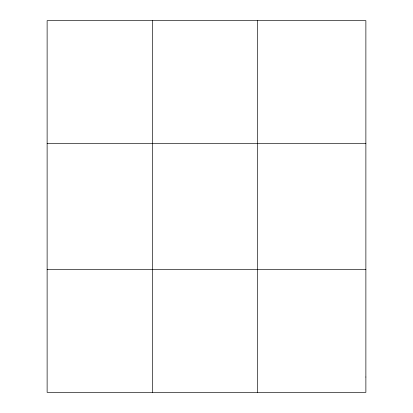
<?xml version="1.0" encoding="UTF-8"?>
<svg xmlns="http://www.w3.org/2000/svg" width="413" height="413" viewBox="0 0 413 413"><rect width="100%" height="100%" fill="white"/><g stroke="black" fill="none" stroke-linecap="round" stroke-linejoin="round"><path stroke-width="0.62" d="M152.314 392.35L152.314 20.65M257.5 392.35L257.5 20.65M47.123 143.311L365.877 143.311M47.123 269.689L365.877 269.689M365.877 377.017L365.877 392.35L47.123 392.35L47.123 20.65L365.877 20.65L365.877 377.017"/></g></svg>
